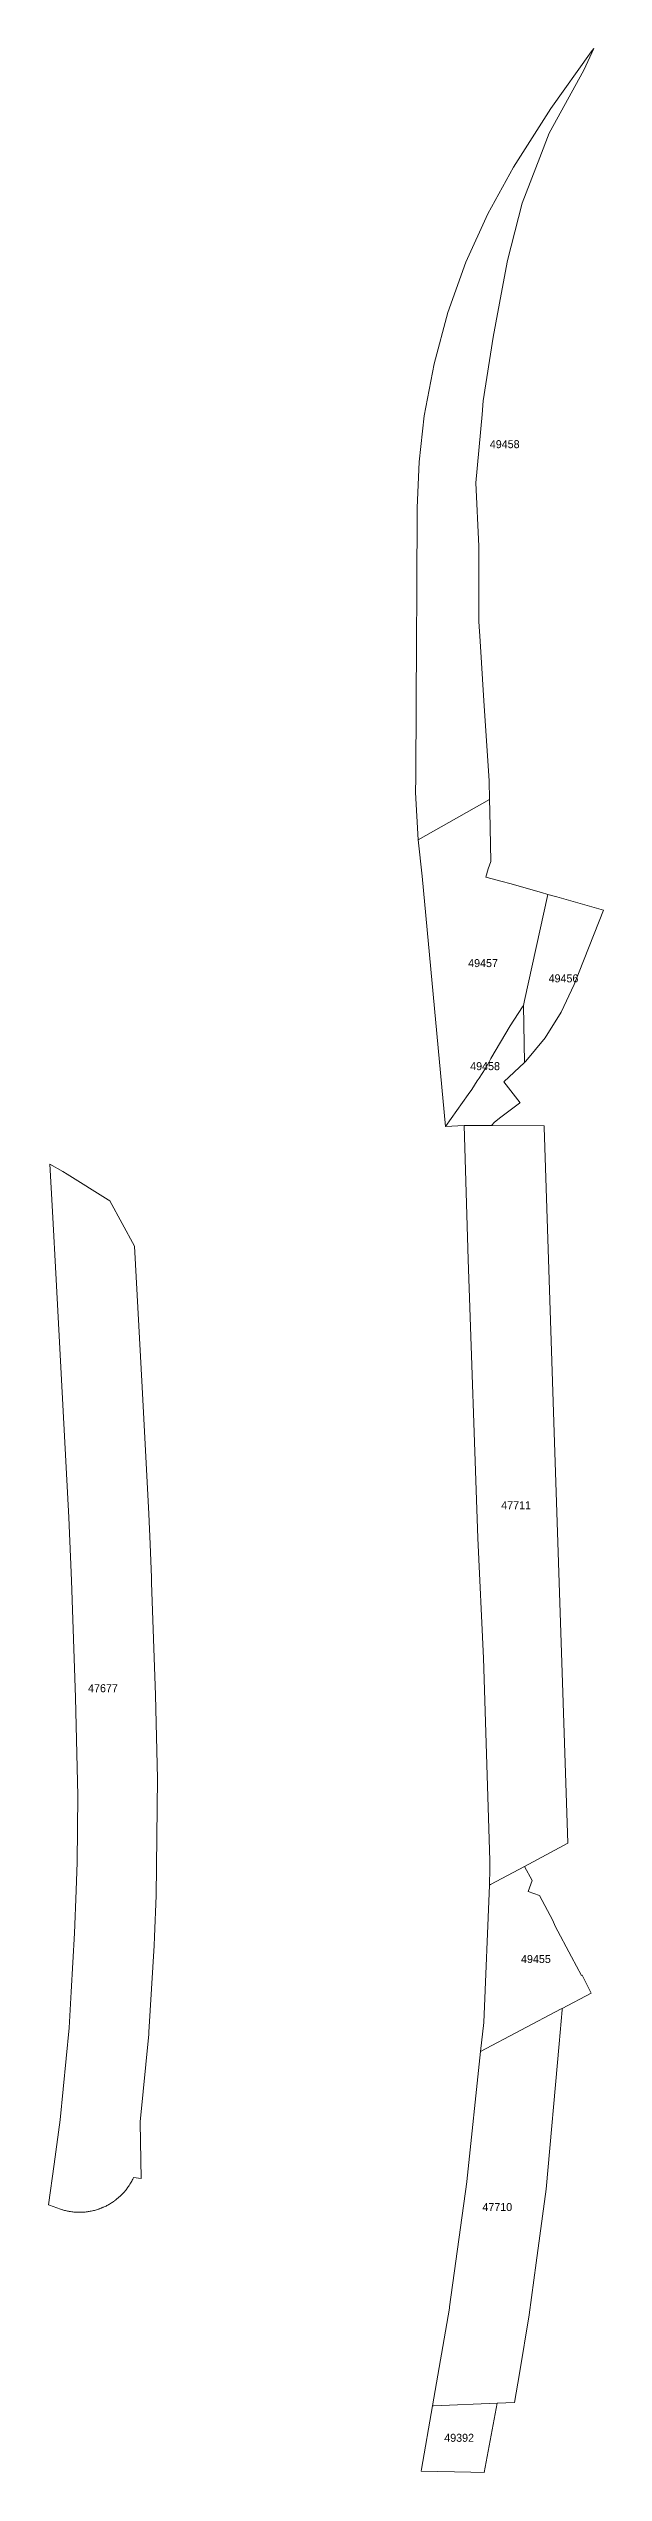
# Model space of a CAD drawing. Header units: metres. Extents: x 105313 to 106240, y 111784 to 118148.
# Drawn here: x 105381.5 to 105450.9, y 113103.2 to 113406.2 of the extents above; entities that cross this region are included whole.
import ezdxf
from ezdxf.enums import TextEntityAlignment as Align

# ---------------------------------------------------------------- set-up
doc = ezdxf.new("R2010")
doc.units = ezdxf.units.M
doc.layers.add('60-PREDIAL-COD', color=8, linetype='Continuous', lineweight=5)
doc.layers.add('60-PREDIAL-LOTE', color=42, linetype='CONTINUOUS', lineweight=13)

msp = doc.modelspace()

# ---------------------------------------------------------------- linework, layer by layer
at = {"layer": '60-PREDIAL-LOTE'}
for points in [[(105436.6351, 113312.28), (105427.7165, 113307.248), (105427.3958, 113313.1859), (105427.406, 113315.0438), (105427.4583, 113324.5693), (105427.4979, 113331.7804), (105427.5351, 113338.5508), (105427.5911, 113348.7582), (105427.8349, 113354.5082), (105428.4737, 113360.2278), (105429.6989, 113366.7597), (105431.439, 113373.1736), (105433.6831, 113379.429), (105436.417, 113385.4864), (105439.6234, 113391.3075), (105444.2738, 113398.6566), (105449.3237, 113405.7371), (105449.6563, 113406.156), (105448.4239, 113403.4527), (105444.0829, 113395.5789), (105442.9097, 113392.5277), (105440.7095, 113386.8131), (105438.8771, 113379.6503), (105438.2017, 113376.1081), (105437.0731, 113370.0717), (105435.8459, 113362.0979), (105435.7285, 113360.4051), (105434.9271, 113351.8547), (105435.2883, 113343.9479), (105435.2907, 113334.5359), (105435.4495, 113332.0807), (105435.9207, 113324.6131), (105436.6027, 113314.6123), (105436.6351, 113312.28)], [(105433.9689, 113275.4097), (105431.1472, 113271.4107), (105428.2301, 113302.7276), (105427.7165, 113307.248), (105436.6351, 113312.28), (105436.6553, 113310.8317), (105436.7918, 113304.5504), (105436.4565, 113303.6214), (105436.1596, 113302.6002), (105438.1982, 113302.0413), (105439.1648, 113301.7763), (105443.1276, 113300.66), (105443.9237, 113300.4331), (105441.0118, 113287.168), (105440.8709, 113286.5262), (105440.764, 113286.3665), (105439.1939, 113284.0204), (105436.8068, 113279.9374), (105436.5985, 113279.5216), (105436.59, 113279.5052), (105436.5839, 113279.4938), (105436.0885, 113278.61), (105435.3427, 113277.4783), (105435.0998, 113277.1486), (105434.4179, 113276.046), (105433.9689, 113275.4097)], [(105441.1677, 113279.6013), (105441, 113279.4427), (105440.8709, 113286.5262), (105441.0118, 113287.168), (105443.9237, 113300.4331), (105443.9243, 113300.436), (105445.0166, 113300.1242), (105450.8635, 113298.4554), (105447.1994, 113289.1509), (105445.5937, 113285.7236), (105443.5726, 113282.5237), (105441.1677, 113279.6013)], [(105437.2589, 113271.9571), (105436.8792, 113271.5429), (105436.1826, 113271.5452), (105435.8721, 113271.5462), (105433.8728, 113271.5528), (105433.4681, 113271.5542), (105431.1472, 113271.4107), (105433.9689, 113275.4097), (105434.4179, 113276.046), (105435.0998, 113277.1486), (105435.3427, 113277.4783), (105436.0885, 113278.61), (105436.5839, 113279.4938), (105436.59, 113279.5052), (105436.5985, 113279.5216), (105436.8068, 113279.9374), (105439.1939, 113284.0204), (105440.764, 113286.3665), (105440.8709, 113286.5262), (105441, 113279.4427), (105438.4167, 113277.0023), (105440.4357, 113274.3897), (105440.3781, 113274.3425), (105438.0497, 113272.5907), (105437.2589, 113271.9571)], [(105446.4297, 113181.842), (105441.0089, 113178.95), (105436.7553, 113176.6808), (105436.6329, 113176.6155), (105436.6877, 113178.7015), (105436.657, 113179.6793), (105435.8622, 113204.9762), (105435.1613, 113219.993), (105433.9603, 113254.7955), (105433.4681, 113271.5542), (105433.8728, 113271.5528), (105435.8721, 113271.5462), (105436.1826, 113271.5452), (105436.8792, 113271.5429), (105443.445, 113271.5211), (105443.446, 113271.49), (105443.4506, 113271.3511), (105444.6786, 113234.4578), (105446.4297, 113181.842)], [(105392.9952, 113146.8889), (105393.1042, 113139.9268), (105393.1041, 113139.9239), (105392.1673, 113140.0827), (105392.1468, 113140.0359), (105392.1098, 113139.9538), (105392.0633, 113139.8483), (105392.0026, 113139.7319), (105391.9418, 113139.6177), (105391.94, 113139.6141), (105391.8783, 113139.5044), (105391.8395, 113139.4344), (105391.8147, 113139.3913), (105391.7834, 113139.3391), (105391.7479, 113139.28), (105391.716, 113139.2291), (105391.6805, 113139.1694), (105391.6086, 113139.0608), (105391.5358, 113138.9534), (105391.5337, 113138.95), (105391.4624, 113138.8477), (105391.3853, 113138.7405), (105391.3071, 113138.6378), (105391.2283, 113138.5358), (105391.146, 113138.4345), (105391.1045, 113138.3848), (105391.0636, 113138.3339), (105390.9782, 113138.2381), (105390.8907, 113138.1403), (105390.8017, 113138.0457), (105390.7995, 113138.0435), (105390.7589, 113138.0003), (105390.7126, 113137.9511), (105390.6204, 113137.8598), (105390.5746, 113137.8155), (105390.5264, 113137.77), (105390.4322, 113137.6809), (105390.3891, 113137.6419), (105390.3358, 113137.5938), (105390.2378, 113137.5086), (105390.2009, 113137.4775), (105390.1385, 113137.425), (105390.0904, 113137.386), (105390.0376, 113137.3432), (105389.966, 113137.2871), (105389.9354, 113137.2632), (105389.831, 113137.1848), (105389.8125, 113137.1709), (105389.7278, 113137.1075), (105389.6724, 113137.0703), (105389.6199, 113137.0351), (105389.5132, 113136.9609), (105389.5097, 113136.9585), (105389.4042, 113136.8903), (105389.4005, 113136.8879), (105389.294, 113136.8215), (105389.1823, 113136.7547), (105389.0704, 113136.6895), (105388.9569, 113136.6264), (105388.846, 113136.5674), (105388.8423, 113136.5654), (105388.7277, 113136.5056), (105388.6107, 113136.4498), (105388.4933, 113136.3949), (105388.3739, 113136.3413), (105388.341, 113136.3273), (105388.2543, 113136.2905), (105388.1806, 113136.2606), (105388.1344, 113136.2404), (105388.013, 113136.1945), (105388.0097, 113136.1931), (105387.9617, 113136.1764), (105387.8907, 113136.1505), (105387.8191, 113136.1257), (105387.7679, 113136.1074), (105387.6437, 113136.0677), (105387.5206, 113136.0296), (105387.5176, 113136.0287), (105387.3956, 113135.9938), (105387.2705, 113135.9596), (105387.2676, 113135.9586), (105387.1435, 113135.9278), (105387.0179, 113135.8993), (105386.8918, 113135.8722), (105386.8726, 113135.8686), (105386.7634, 113135.8473), (105386.6352, 113135.825), (105386.5073, 113135.8042), (105386.3948, 113135.7884), (105386.3779, 113135.7861), (105386.251, 113135.7704), (105386.1201, 113135.7557), (105385.9914, 113135.745), (105385.8619, 113135.7358), (105385.7322, 113135.7289), (105385.6031, 113135.7239), (105385.4718, 113135.7228), (105385.3428, 113135.7217), (105385.2131, 113135.7238), (105385.0832, 113135.7283), (105385.0203, 113135.7315), (105384.9535, 113135.7349), (105384.8878, 113135.7395), (105384.8241, 113135.7439), (105384.696, 113135.7551), (105384.565, 113135.7696), (105384.4366, 113135.7842), (105384.3074, 113135.8021), (105384.1797, 113135.8224), (105384.1251, 113135.832), (105384.0518, 113135.8448), (105383.9717, 113135.8603), (105383.9242, 113135.8708), (105383.7981, 113135.896), (105383.6707, 113135.9254), (105383.5447, 113135.957), (105383.5412, 113135.9579), (105383.4192, 113135.9902), (105383.3523, 113136.0093), (105383.2945, 113136.0259), (105383.1703, 113136.0637), (105383.0466, 113136.1037), (105381.6844, 113136.6015), (105381.5441, 113136.6527), (105382.2366, 113141.7322), (105382.9951, 113147.2952), (105384.1049, 113158.7738), (105384.3668, 113163.2826), (105384.7926, 113170.6119), (105384.992, 113175.9477), (105385.1244, 113179.4922), (105385.1989, 113187.7889), (105384.9311, 113200.0525), (105384.4005, 113214.6686), (105384.0848, 113222.5591), (105383.3735, 113235.8639), (105382.4942, 113252.3069), (105382.0413, 113260.7804), (105381.7219, 113266.7205), (105383.3181, 113265.8058), (105383.8579, 113265.4693), (105388.9783, 113262.2525), (105389.1903, 113262.1193), (105392.2819, 113256.4846), (105393.2293, 113238.8327), (105393.2295, 113238.8289), (105394.0699, 113223.0293), (105394.2217, 113219.2389), (105394.3893, 113215.0542), (105394.3909, 113215.0098), (105394.3918, 113214.9855), (105394.4002, 113214.7587), (105394.4115, 113214.4515), (105394.9017, 113200.3396), (105395.1505, 113189.9411), (105394.9782, 113175.3322), (105394.7918, 113170.1386), (105394.7302, 113169.0842), (105394.0922, 113158.2197), (105394.0731, 113158), (105394.0727, 113157.997), (105393.0113, 113147.0283), (105392.9952, 113146.8889)], [(105446.8794, 113167.6271), (105448.1004, 113165.3236), (105448.2067, 113165.355), (105449.3358, 113163.1041), (105445.703, 113161.2092), (105445.5623, 113161.1388), (105435.5077, 113155.8029), (105435.9221, 113159.4494), (105436.6329, 113176.6155), (105436.7553, 113176.6808), (105441.0089, 113178.95), (105441.9604, 113177.1696), (105441.443, 113175.8115), (105442.8588, 113175.3048), (105444.5503, 113172.1816), (105444.8429, 113171.4706), (105446.8794, 113167.6271)], [(105429.6363, 113111.5509), (105429.4997, 113111.5453), (105431.6205, 113123.7502), (105431.6448, 113123.8898), (105433.8146, 113139.5444), (105433.8152, 113139.5485), (105435.5078, 113155.8029), (105445.5624, 113161.1388), (105445.7031, 113161.2092), (105445.6848, 113161.0026), (105445.3091, 113156.7735), (105443.6951, 113138.6077), (105442.4606, 113129.3967), (105441.5855, 113122.9124), (105440.3591, 113115.5766), (105439.7497, 113111.9672), (105437.5636, 113111.8757), (105429.6363, 113111.5509)], [(105435.9561, 113103.1959), (105434.2883, 113103.2322), (105428.1139, 113103.3665), (105428.0986, 113103.3669), (105428.1401, 113103.6063), (105429.4997, 113111.5453), (105429.6363, 113111.5509), (105437.5636, 113111.8757), (105435.9561, 113103.1959)]]:
    msp.add_lwpolyline(points, close=True, dxfattribs=at)

# ---------------------------------------------------------------- texts
at = {"layer": '60-PREDIAL-COD'}
for s, p in [('49458', (105438.5261, 113356.702)), ('49457', (105435.8201, 113291.8453)), ('49456', (105445.8672, 113289.9394)), ('49458', (105436.0736, 113278.9684)), ('47711', (105439.9489, 113224.0848)), ('47677', (105388.3473, 113201.2211)), ('49455', (105442.4218, 113167.3764)), ('47710', (105437.6014, 113136.3772)), ('49392', (105432.8311, 113107.5358))]:
    msp.add_text(s, height=1, dxfattribs=at).set_placement(p, align=Align.MIDDLE_CENTER)

doc.saveas('drawing.dxf')
